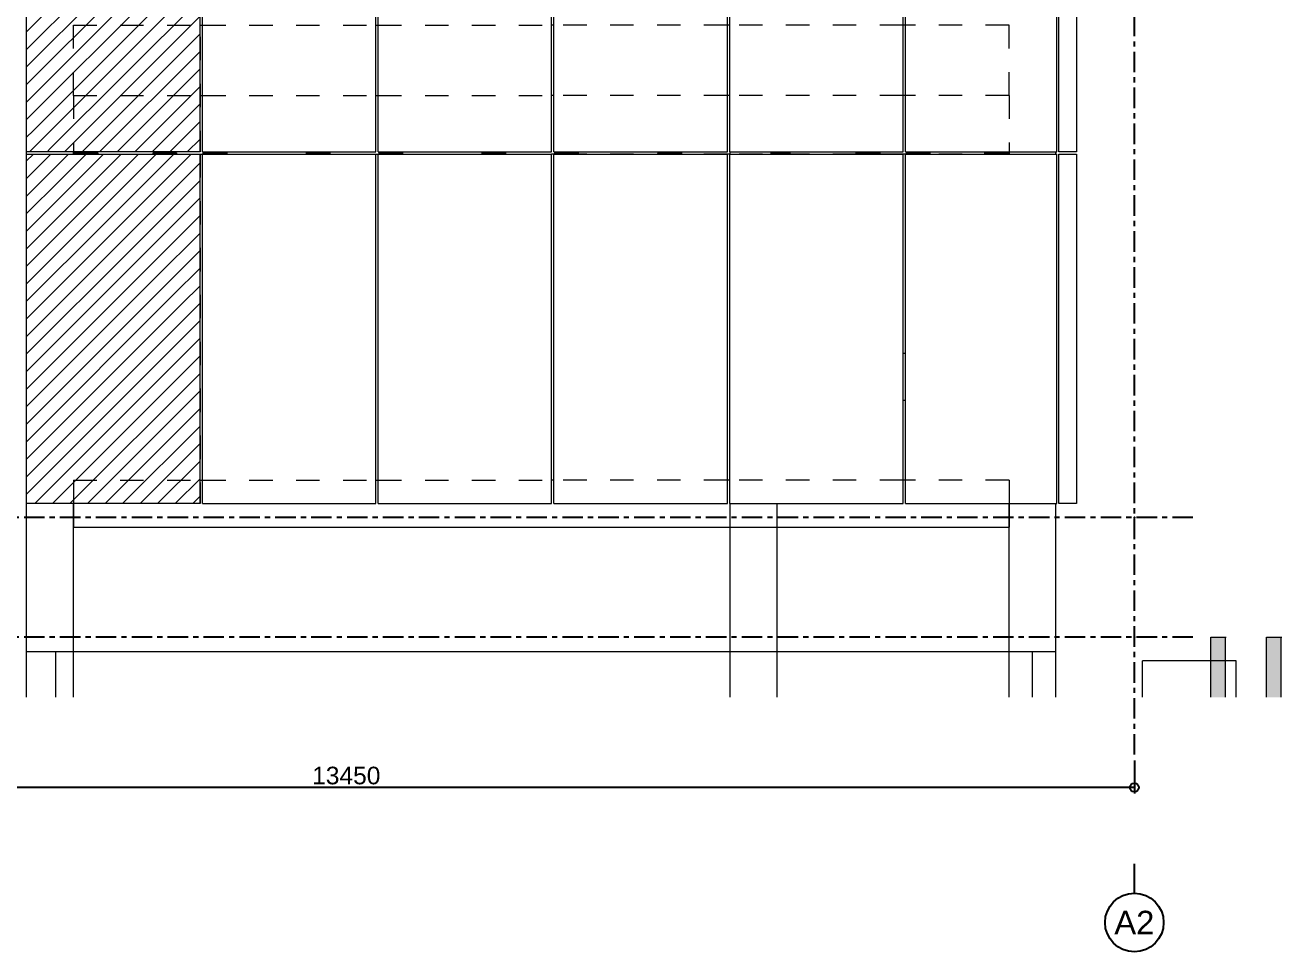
# Model space of a CAD drawing. Header units: millimetres. Extents: x -220592 to 404889, y -217665 to 38245.
# Drawn here: x -84872 to -74148, y -90183 to -82280 of the extents above; entities that cross this region are included whole.
import ezdxf
from ezdxf.enums import TextEntityAlignment as Align

# ---------------------------------------------------------------- set-up
doc = ezdxf.new("R2010")
doc.units = ezdxf.units.MM
for name, pattern in [('CENTER', [50.8, 31.75, -6.35, 6.35, -6.35]), ('TA_GL_000.70000', [1.925, 0.7, -0.175, 0.175, -0.175, 0.7]), ('XKITLINE00', [0]), ('XKITLINE02', [4, 2, -2])]:
    doc.linetypes.add(name, pattern=pattern)
for name, color, linetype in [('000 - 0_HIDE_OBJ_FRAMING_DEF_SUB_1', 7, 'Continuous'), ('000 - 0_SYM_DWG_GRID-BUBBLE_MAIN_COLOR_1', 7, 'Continuous'), ('000 - 0_SYM_DWG_GRIDLINE_MAIN_COLOR_1', 7, 'Continuous'), ('000 - 0_SYM_DWG_GRIDLINE_MAIN_COLOR_251', 7, 'Continuous'), ('000 - GRID', 7, 'CENTER'), ('010 - ASPG_DIMS_OVERALL', 7, 'Continuous')]:
    doc.layers.add(name, color=color, linetype=linetype)
doc.styles.add('ARIAL', font='arial.ttf')
doc.styles.add('FAMELINE_FOR_CKST', font='arial.ttf')
doc.styles.add('TA', font='', dxfattribs={"height": 4.5})
doc.styles.get('TA').set_extended_font_data('Cordia New')
doc.dimstyles.new('FAMELINE-CKST_C-C', dxfattribs={"dimtxt": 0.3, "dimasz": 0.15, "dimexe": 0.1, "dimexo": 0.1, "dimgap": 0.05, "dimtad": 1, "dimzin": 0, "dimdsep": 46, "dimtxsty": 'FAMELINE_FOR_CKST', "dimblk": 'ORIGIN', "dimblk1": 'ORIGIN', "dimblk2": 'ORIGIN', "dimsah": 1, "dimcen": 0.1, "dimdle": 0.1, "dimclrd": 7, "dimclre": 7, "dimclrt": 7, "dimadec": 0, "dimazin": 0, "dimtfac": 1, "dimtix": 1, "dimtmove": 2, "dimatfit": 3, "dimfxl": 1, "dimtolj": 1, "dimtzin": 0, "dimlwd": -1, "dimlwe": -1, "dimarcsym": 0})

# ---------------------------------------------------------------- blocks, each defined once
blk = doc.blocks.new('*A3627')
at = {"layer": '000 - 0_HIDE_OBJ_FRAMING_DEF_SUB_1'}
for points in [[(712.7, -65.11), (712.7, -70.22), (711.45, -70.22), (711.45, -65.11)], [(717.45, -65.11), (717.45, -70.22), (716.2, -70.22), (716.2, -65.11)]]:
    blk.add_hatch(color=7, dxfattribs=at).paths.add_polyline_path(points, flags=17)
blk = doc.blocks.new('*A3687')
at = {"layer": '000 - 0_HIDE_OBJ_FRAMING_DEF_SUB_1', "color": 7, "linetype": 'XKITLINE00', "lineweight": 0}
for p, q in [((622.116738, 36.290055), (610.391934, 48.01486)), ((623.612976, 36.290055), (611.812976, 48.090055)), ((625.109214, 36.290055), (613.309214, 48.090055)), ((625.191934, 37.703574), (614.805452, 48.090055)), ((625.191934, 39.199812), (616.30169, 48.090055)), ((625.191934, 40.696049), (617.797928, 48.090055)), ((625.191934, 42.192287), (619.294166, 48.090055)), ((625.191934, 43.688525), (620.790404, 48.090055)), ((625.191934, 45.184763), (622.286642, 48.090055)), ((625.191934, 46.681001), (623.78288, 48.090055)), ((620.6205, 36.290055), (610.391934, 46.518622)), ((619.124263, 36.290055), (610.391934, 45.022384)), ((617.628025, 36.290055), (610.391934, 43.526146)), ((616.131787, 36.290055), (610.391934, 42.029908)), ((614.635549, 36.290055), (610.391934, 40.53367)), ((613.139311, 36.290055), (610.391934, 39.037432)), ((611.643073, 36.290055), (610.391934, 37.541194)), ((611.557688, 36.090055), (610.391934, 34.924301)), ((613.053926, 36.090055), (610.391934, 33.428063)), ((614.550164, 36.090055), (610.391934, 31.931825)), ((616.046402, 36.090055), (610.391934, 30.435587)), ((617.54264, 36.090055), (610.391934, 28.939349)), ((619.038878, 36.090055), (610.391934, 27.443111)), ((620.535116, 36.090055), (610.391934, 25.946874)), ((622.031354, 36.090055), (610.391934, 24.450636)), ((623.527592, 36.090055), (610.391934, 22.954398)), ((625.02383, 36.090055), (610.391934, 21.45816)), ((625.191934, 34.761922), (610.391934, 19.961922)), ((625.191934, 33.265684), (610.391934, 18.465684)), ((625.191934, 31.769446), (610.391934, 16.969446)), ((625.191934, 30.273208), (610.391934, 15.473208)), ((625.191934, 28.77697), (610.391934, 13.97697)), ((625.191934, 27.280732), (610.391934, 12.480732)), ((625.191934, 25.784494), (610.391934, 10.984494)), ((625.191934, 24.288256), (610.391934, 9.488256)), ((625.191934, 22.792018), (610.391934, 7.992018)), ((625.191934, 21.29578), (610.391934, 6.49578)), ((625.191934, 19.799542), (611.682447, 6.290055)), ((625.191934, 18.303304), (613.178685, 6.290055)), ((625.191934, 16.807066), (614.674923, 6.290055)), ((625.191934, 15.310828), (616.171161, 6.290055)), ((625.191934, 13.81459), (617.667399, 6.290055)), ((625.191934, 12.318353), (619.163637, 6.290055)), ((625.191934, 10.822115), (620.659875, 6.290055)), ((625.191934, 9.325877), (622.156113, 6.290055)), ((625.191934, 7.829639), (623.652351, 6.290055)), ((612.013236, 6.090055), (610.391934, 4.468753)), ((613.509474, 6.090055), (610.391934, 2.972515)), ((615.005712, 6.090055), (610.391934, 1.476277)), ((616.50195, 6.090055), (610.391934, -0.019961)), ((617.998188, 6.090055), (610.391934, -1.516199)), ((619.494426, 6.090055), (610.391934, -3.012437)), ((620.990664, 6.090055), (610.391934, -4.508675)), ((622.486902, 6.090055), (610.391934, -6.004912)), ((623.98314, 6.090055), (610.391934, -7.50115)), ((625.191934, 5.802612), (610.391934, -8.997388)), ((610.516998, 6.090055), (610.400252, 5.973309)), ((625.191934, 4.306374), (610.391934, -10.493626)), ((625.191934, 2.810136), (610.391934, -11.989864)), ((625.191934, 1.313898), (610.391934, -13.486102)), ((625.191934, -0.18234), (610.391934, -14.98234)), ((625.191934, -1.678578), (610.391934, -16.478578)), ((625.191934, -3.174816), (610.391934, -17.974816)), ((625.191934, -4.671054), (610.391934, -19.471054)), ((625.191934, -6.167292), (610.391934, -20.967292)), ((625.191934, -7.66353), (610.941241, -21.914223)), ((625.191934, -9.159768), (611.68936, -22.662342)), ((625.191934, -10.656006), (612.437479, -23.410461)), ((625.191934, -12.152244), (613.634233, -23.709945)), ((625.191934, -13.648482), (615.130471, -23.709945)), ((625.191934, -15.14472), (616.626709, -23.709945)), ((625.191934, -16.640958), (618.122947, -23.709945)), ((625.191934, -18.137196), (619.619185, -23.709945)), ((625.191934, -19.633433), (621.115423, -23.709945)), ((625.191934, -21.129671), (622.611661, -23.709945)), ((610.941241, -21.914223), (610.391934, -22.46353)), ((611.68936, -22.662342), (610.641757, -23.709945)), ((612.437479, -23.410461), (612.137995, -23.709945)), ((625.191934, -22.625909), (624.107899, -23.709945)), ((610.941241, -23.94125), (610.391934, -24.490557)), ((610.972546, -23.909945), (610.941241, -23.94125)), ((612.468784, -23.909945), (611.68936, -24.689369)), ((613.965022, -23.909945), (612.437479, -25.437488)), ((615.46126, -23.909945), (613.185598, -26.185607)), ((616.957498, -23.909945), (613.933717, -26.933726)), ((618.453736, -23.909945), (614.681836, -27.681845)), ((619.949974, -23.909945), (615.429955, -28.429964)), ((621.446212, -23.909945), (616.178074, -29.178082)), ((622.94245, -23.909945), (616.926193, -29.926201)), ((624.438688, -23.909945), (617.674312, -30.67432)), ((625.191934, -24.652936), (618.422431, -31.422439)), ((611.68936, -24.689369), (610.391934, -25.986795)), ((612.437479, -25.437488), (610.391934, -27.483033)), ((613.185598, -26.185607), (610.391934, -28.979271)), ((625.191934, -26.149174), (619.17055, -32.170558)), ((613.933717, -26.933726), (610.391934, -30.475509)), ((614.681836, -27.681845), (610.391934, -31.971747)), ((625.191934, -27.645412), (619.918669, -32.918677)), ((615.429955, -28.429964), (610.391934, -33.467985)), ((616.178074, -29.178082), (610.391934, -34.964223)), ((616.926193, -29.926201), (610.391934, -36.460461)), ((625.191934, -29.14165), (620.666788, -33.666796)), ((617.674312, -30.67432), (610.391934, -37.956698)), ((625.191934, -30.637888), (621.414907, -34.414915)), ((618.422431, -31.422439), (610.391934, -39.452936)), ((619.17055, -32.170558), (610.391934, -40.949174)), ((625.191934, -32.134126), (622.163026, -35.163034)), ((619.918669, -32.918677), (610.391934, -42.445412)), ((620.666788, -33.666796), (610.391934, -43.94165)), ((625.191934, -33.630364), (622.911145, -35.911153)), ((621.414907, -34.414915), (610.391934, -45.437888)), ((622.163026, -35.163034), (610.391934, -46.934126)), ((625.191934, -35.126602), (623.659264, -36.659272)), ((622.911145, -35.911153), (610.391934, -48.430364)), ((623.659264, -36.659272), (610.391934, -49.926602)), ((624.407383, -37.407391), (610.391934, -51.42284)), ((625.191934, -36.62284), (624.407383, -37.407391)), ((625.155502, -38.15551), (610.391934, -52.919078)), ((625.191934, -38.119078), (625.155502, -38.15551)), ((625.191934, -39.615316), (611.097305, -53.709945)), ((625.191934, -41.111554), (612.593543, -53.709945)), ((625.191934, -42.607792), (614.089781, -53.709945)), ((625.191934, -44.10403), (615.586019, -53.709945)), ((625.191934, -45.600268), (617.082257, -53.709945)), ((625.191934, -47.096506), (618.578495, -53.709945)), ((625.191934, -48.592744), (620.074733, -53.709945)), ((625.191934, -50.088982), (621.570971, -53.709945)), ((625.191934, -51.58522), (623.067209, -53.709945)), ((625.191934, -53.081457), (624.563447, -53.709945))]:
    blk.add_line(p, q, dxfattribs=at)
blk = doc.blocks.new('*A5018')
at = {"layer": '000 - 0_HIDE_OBJ_FRAMING_DEF_SUB_1', "color": 7, "linetype": 'XKITLINE00', "lineweight": 0}
for p, q in [((625.391934, 36.290055), (625.391934, 48.090055)), ((625.391934, 48.090055), (640.191934, 48.090055)), ((640.191934, 36.290055), (640.191934, 48.090055)), ((625.391934, 36.290055), (640.191934, 36.290055)), ((625.391934, 6.290055), (625.391934, 36.090055)), ((625.391934, 36.090055), (640.191934, 36.090055)), ((640.191934, 6.290055), (640.191934, 36.090055)), ((625.391934, 6.290055), (640.191934, 6.290055)), ((625.391934, -23.709945), (625.391934, 6.090055)), ((625.391934, 6.090055), (640.191934, 6.090055)), ((640.191934, -23.709945), (640.191934, 6.090055)), ((625.391934, -23.709945), (640.191934, -23.709945)), ((625.391934, -53.709945), (625.391934, -23.909945)), ((625.391934, -23.909945), (640.191934, -23.909945)), ((640.191934, -53.709945), (640.191934, -23.909945)), ((625.391934, -53.709945), (640.191934, -53.709945))]:
    blk.add_line(p, q, dxfattribs=at)
blk = doc.blocks.new('*A5019')
at = {"layer": '000 - 0_HIDE_OBJ_FRAMING_DEF_SUB_1', "color": 7, "linetype": 'XKITLINE00', "lineweight": 0}
for p, q in [((640.391934, 36.290055), (640.391934, 48.090055)), ((640.391934, 48.090055), (655.191934, 48.090055)), ((655.191934, 36.290055), (655.191934, 48.090055)), ((640.391934, 36.290055), (655.191934, 36.290055)), ((640.391934, 6.290055), (640.391934, 36.090055)), ((640.391934, 36.090055), (655.191934, 36.090055)), ((655.191934, 6.290055), (655.191934, 36.090055)), ((640.391934, 6.290055), (655.191934, 6.290055)), ((640.391934, -23.709945), (640.391934, 6.090055)), ((640.391934, 6.090055), (655.191934, 6.090055)), ((655.191934, -23.709945), (655.191934, 6.090055)), ((640.391934, -23.709945), (655.191934, -23.709945)), ((640.391934, -53.709945), (640.391934, -23.909945)), ((640.391934, -23.909945), (655.191934, -23.909945)), ((655.191934, -53.709945), (655.191934, -23.909945)), ((640.391934, -53.709945), (655.191934, -53.709945))]:
    blk.add_line(p, q, dxfattribs=at)
blk = doc.blocks.new('*A5020')
at = {"layer": '000 - 0_HIDE_OBJ_FRAMING_DEF_SUB_1', "color": 7, "linetype": 'XKITLINE00', "lineweight": 0}
for p, q in [((655.391934, 36.290055), (655.391934, 48.090055)), ((655.391934, 48.090055), (670.191934, 48.090055)), ((670.191934, 36.290055), (670.191934, 48.090055)), ((655.391934, 36.290055), (670.191934, 36.290055)), ((655.391934, 6.290055), (655.391934, 36.090055)), ((655.391934, 36.090055), (670.191934, 36.090055)), ((670.191934, 6.290055), (670.191934, 36.090055)), ((655.391934, 6.290055), (670.191934, 6.290055)), ((655.391934, -23.709945), (655.391934, 6.090055)), ((655.391934, 6.090055), (670.191934, 6.090055)), ((670.191934, -23.709945), (670.191934, 6.090055)), ((655.391934, -23.709945), (670.191934, -23.709945)), ((655.391934, -53.709945), (655.391934, -23.909945)), ((655.391934, -23.909945), (670.191934, -23.909945)), ((670.191934, -53.709945), (670.191934, -23.909945)), ((655.391934, -53.709945), (670.191934, -53.709945))]:
    blk.add_line(p, q, dxfattribs=at)
blk = doc.blocks.new('*A5021')
at = {"layer": '000 - 0_HIDE_OBJ_FRAMING_DEF_SUB_1', "color": 7, "linetype": 'XKITLINE00', "lineweight": 0}
for p, q in [((670.391934, -53.709945), (670.391934, -23.909945)), ((670.391934, -23.909945), (685.191934, -23.909945)), ((685.191934, -53.709945), (685.191934, -23.909945)), ((670.391934, -53.709945), (685.191934, -53.709945))]:
    blk.add_line(p, q, dxfattribs=at)
blk = doc.blocks.new('*A5022')
at = {"layer": '000 - 0_HIDE_OBJ_FRAMING_DEF_SUB_1', "color": 7, "linetype": 'XKITLINE00', "lineweight": 0}
for p, q in [((670.391934, -23.709945), (670.391934, 6.090055)), ((670.391934, 6.090055), (685.191934, 6.090055)), ((685.191934, -23.709945), (685.191934, 6.090055)), ((670.391934, -23.709945), (685.191934, -23.709945))]:
    blk.add_line(p, q, dxfattribs=at)
blk = doc.blocks.new('*A5023')
at = {"layer": '000 - 0_HIDE_OBJ_FRAMING_DEF_SUB_1', "color": 7, "linetype": 'XKITLINE00', "lineweight": 0}
for p, q in [((685.391893, -23.709945), (685.391893, 6.090055)), ((685.391893, 6.090055), (698.291934, 6.090055)), ((698.291934, -23.709945), (698.291934, 6.090055)), ((685.391893, -23.709945), (698.291934, -23.709945))]:
    blk.add_line(p, q, dxfattribs=at)
blk = doc.blocks.new('*A5033')
at = {"layer": '000 - 0_HIDE_OBJ_FRAMING_DEF_SUB_1', "color": 7, "linetype": 'XKITLINE00', "lineweight": 0}
for p, q in [((711.44999, -70.220145), (711.44999, -65.109945)), ((711.44999, -65.109945), (712.758436, -65.109945)), ((712.70008, -70.220145), (712.70008, -65.109945)), ((716.20033, -70.220145), (716.20033, -65.109945)), ((716.20033, -65.109945), (717.508776, -65.109945)), ((717.45042, -70.220145), (717.45042, -65.109945))]:
    blk.add_line(p, q, dxfattribs=at)
blk = doc.blocks.new('*A5034')
at = {"layer": '000 - 0_HIDE_OBJ_FRAMING_DEF_SUB_1', "color": 7, "linetype": 'XKITLINE00', "lineweight": 0}
for p, q in [((685.471933, -23.909945), (685.471933, -23.809945)), ((685.471933, -23.809945), (687.471933, -23.809945)), ((687.471933, -23.809945), (687.471933, -23.909945))]:
    blk.add_line(p, q, dxfattribs=at)
blk = doc.blocks.new('*A5035')
at = {"layer": '000 - 0_HIDE_OBJ_FRAMING_DEF_SUB_1', "color": 7, "linetype": 'XKITLINE00', "lineweight": 0}
for p, q in [((692.171933, -23.909945), (692.171933, -23.809945)), ((692.171933, -23.809945), (694.171933, -23.809945)), ((694.171933, -23.809945), (694.171933, -23.909945))]:
    blk.add_line(p, q, dxfattribs=at)
blk = doc.blocks.new('*A5036')
at = {"layer": '000 - 0_HIDE_OBJ_FRAMING_DEF_SUB_1', "color": 7, "linetype": 'XKITLINE00', "lineweight": 0}
for p, q in [((681.191933, -23.909945), (681.191933, -23.809945)), ((681.191933, -23.809945), (683.191933, -23.809945)), ((683.191933, -23.809945), (683.191933, -23.909945))]:
    blk.add_line(p, q, dxfattribs=at)
blk = doc.blocks.new('*A5037')
at = {"layer": '000 - 0_HIDE_OBJ_FRAMING_DEF_SUB_1', "color": 7, "linetype": 'XKITLINE00', "lineweight": 0}
for p, q in [((673.931933, -23.909945), (673.931933, -23.809945)), ((673.931933, -23.809945), (675.531933, -23.809945)), ((675.531933, -23.809945), (675.531933, -23.909945))]:
    blk.add_line(p, q, dxfattribs=at)
blk = doc.blocks.new('*A5038')
at = {"layer": '000 - 0_HIDE_OBJ_FRAMING_DEF_SUB_1', "color": 7, "linetype": 'XKITLINE00', "lineweight": 0}
for p, q in [((664.271933, -23.909945), (664.271933, -23.809945)), ((664.271933, -23.809945), (666.271933, -23.809945)), ((666.271933, -23.809945), (666.271933, -23.909945))]:
    blk.add_line(p, q, dxfattribs=at)
blk = doc.blocks.new('*A5039')
at = {"layer": '000 - 0_HIDE_OBJ_FRAMING_DEF_SUB_1', "color": 7, "linetype": 'XKITLINE00', "lineweight": 0}
for p, q in [((655.471933, -23.909945), (655.471933, -23.809945)), ((655.471933, -23.809945), (657.471933, -23.809945)), ((657.471933, -23.809945), (657.471933, -23.909945))]:
    blk.add_line(p, q, dxfattribs=at)
blk = doc.blocks.new('*A5040')
at = {"layer": '000 - 0_HIDE_OBJ_FRAMING_DEF_SUB_1', "color": 7, "linetype": 'XKITLINE00', "lineweight": 0}
for p, q in [((649.271933, -23.909945), (649.271933, -23.809945)), ((649.271933, -23.809945), (651.271933, -23.809945)), ((651.271933, -23.809945), (651.271933, -23.909945))]:
    blk.add_line(p, q, dxfattribs=at)
blk = doc.blocks.new('*A5041')
at = {"layer": '000 - 0_HIDE_OBJ_FRAMING_DEF_SUB_1', "color": 7, "linetype": 'XKITLINE00', "lineweight": 0}
for p, q in [((640.471933, -23.909945), (640.471933, -23.809945)), ((640.471933, -23.809945), (642.471933, -23.809945)), ((642.471933, -23.809945), (642.471933, -23.909945))]:
    blk.add_line(p, q, dxfattribs=at)
blk = doc.blocks.new('*A5042')
at = {"layer": '000 - 0_HIDE_OBJ_FRAMING_DEF_SUB_1', "color": 7, "linetype": 'XKITLINE00', "lineweight": 0}
for p, q in [((634.271933, -23.909945), (634.271933, -23.809945)), ((634.271933, -23.809945), (636.271933, -23.809945)), ((636.271933, -23.809945), (636.271933, -23.909945))]:
    blk.add_line(p, q, dxfattribs=at)
blk = doc.blocks.new('*A5043')
at = {"layer": '000 - 0_HIDE_OBJ_FRAMING_DEF_SUB_1', "color": 7, "linetype": 'XKITLINE00', "lineweight": 0}
for p, q in [((625.471933, -23.909945), (625.471933, -23.809945)), ((625.471933, -23.809945), (627.471933, -23.809945)), ((627.471933, -23.809945), (627.471933, -23.909945))]:
    blk.add_line(p, q, dxfattribs=at)
blk = doc.blocks.new('*A5044')
at = {"layer": '000 - 0_HIDE_OBJ_FRAMING_DEF_SUB_1', "color": 7, "linetype": 'XKITLINE00', "lineweight": 0}
for p, q in [((621.191933, -23.909945), (621.191933, -23.809945)), ((621.191933, -23.809945), (623.191933, -23.809945)), ((623.191933, -23.809945), (623.191933, -23.909945))]:
    blk.add_line(p, q, dxfattribs=at)
blk = doc.blocks.new('*A5045')
at = {"layer": '000 - 0_HIDE_OBJ_FRAMING_DEF_SUB_1', "color": 7, "linetype": 'XKITLINE00', "lineweight": 0}
for p, q in [((614.471933, -23.909945), (614.471933, -23.809945)), ((614.471933, -23.809945), (616.471933, -23.809945)), ((616.471933, -23.809945), (616.471933, -23.909945))]:
    blk.add_line(p, q, dxfattribs=at)
blk = doc.blocks.new('*A5054')
at = {"layer": '000 - 0_HIDE_OBJ_FRAMING_DEF_SUB_1', "color": 7, "linetype": 'XKITLINE00', "lineweight": 0}
for p, q in [((713.621894, -67.109945), (705.621892, -67.109945)), ((705.621894, -70.220145), (705.621894, -67.109945)), ((713.621894, -70.220145), (713.621894, -67.109945))]:
    blk.add_line(p, q, dxfattribs=at)
blk = doc.blocks.new('*A5055')
at = {"layer": '000 - 0_HIDE_OBJ_FRAMING_DEF_SUB_1', "color": 7, "linetype": 'XKITLINE00', "lineweight": 0}
for p, q in [((610.391892, -70.220145), (610.391892, -66.309945)), ((610.391892, -66.309945), (612.891892, -66.309945)), ((612.891892, -70.220145), (612.891892, -66.309945))]:
    blk.add_line(p, q, dxfattribs=at)
blk = doc.blocks.new('*A5056')
at = {"layer": '000 - 0_HIDE_OBJ_FRAMING_DEF_SUB_1', "color": 7, "linetype": 'XKITLINE00', "lineweight": 0}
for p, q in [((674.431892, -70.220145), (674.431892, -66.309945)), ((674.431892, -66.309945), (696.231892, -66.309945)), ((696.231892, -70.220145), (696.231892, -66.309945))]:
    blk.add_line(p, q, dxfattribs=at)
blk = doc.blocks.new('*A5057')
at = {"layer": '000 - 0_HIDE_OBJ_FRAMING_DEF_SUB_1', "color": 7, "linetype": 'XKITLINE00', "lineweight": 0}
for p, q in [((696.231892, -70.220145), (696.231892, -66.309945)), ((696.231892, -66.309945), (698.231892, -66.309945)), ((698.231892, -70.220145), (698.231892, -66.309945))]:
    blk.add_line(p, q, dxfattribs=at)
blk = doc.blocks.new('*A5058')
at = {"layer": '000 - 0_HIDE_OBJ_FRAMING_DEF_SUB_1', "color": 7, "linetype": 'XKITLINE00', "lineweight": 0}
for p, q in [((612.891892, -70.220145), (612.891892, -66.309945)), ((612.891892, -66.309945), (674.431892, -66.309945)), ((674.431892, -70.220145), (674.431892, -66.309945))]:
    blk.add_line(p, q, dxfattribs=at)
blk = doc.blocks.new('*A5062')
at = {"layer": '000 - 0_HIDE_OBJ_FRAMING_DEF_SUB_1', "color": 7, "linetype": 'XKITLINE00', "lineweight": 0}
for p, q in [((694.231892, -23.909945), (694.231892, -23.709945)), ((698.231892, -23.909945), (698.231892, -23.709945)), ((694.231892, -70.220145), (694.231892, -53.709945)), ((698.231892, -70.220145), (698.231892, -53.709945))]:
    blk.add_line(p, q, dxfattribs=at)
blk = doc.blocks.new('*A5063')
at = {"layer": '000 - 0_HIDE_OBJ_FRAMING_DEF_SUB_1', "color": 7, "linetype": 'XKITLINE00', "lineweight": 0}
for p, q in [((670.431892, -23.909945), (670.431892, -23.709945)), ((674.431892, -23.909945), (674.431892, -23.709945)), ((670.431892, -70.220145), (670.431892, -53.709945)), ((674.431892, -70.220145), (674.431892, -53.709945))]:
    blk.add_line(p, q, dxfattribs=at)
blk = doc.blocks.new('*A5064')
at = {"layer": '000 - 0_HIDE_OBJ_FRAMING_DEF_SUB_1', "color": 7, "linetype": 'XKITLINE00', "lineweight": 0}
for p, q in [((610.391892, 36.090055), (610.391892, 36.290055)), ((614.391892, 36.090055), (614.391892, 36.290055)), ((610.391892, 6.090055), (610.391892, 6.290055)), ((614.391892, 6.090055), (614.391892, 6.290055)), ((610.391892, -23.909945), (610.391892, -23.709945)), ((614.391892, -23.909945), (614.391892, -23.709945)), ((610.391892, -70.220145), (610.391892, -53.709945)), ((614.391892, -70.220145), (614.391892, -53.709945))]:
    blk.add_line(p, q, dxfattribs=at)
blk = doc.blocks.new('*A5065')
at = {"layer": '000 - 0_HIDE_OBJ_FRAMING_DEF_SUB_1', "color": 7, "linetype": 'XKITLINE02', "lineweight": 0}
for p, q in [((614.380833, -18.909945), (625.191934, -18.909945)), ((614.380833, -18.909945), (614.380833, -23.709945)), ((625.391934, -18.909945), (640.191934, -18.909945)), ((640.391934, -18.909945), (655.191934, -18.909945)), ((670.191934, -18.909945), (655.391934, -18.909945)), ((685.191934, -18.909945), (670.391934, -18.909945)), ((694.231918, -18.909945), (685.391893, -18.909945)), ((694.231918, -18.909945), (694.231918, -23.709945)), ((614.380833, -23.909945), (625.191934, -23.909945)), ((625.391934, -23.909945), (640.191934, -23.909945)), ((640.391934, -23.909945), (655.191934, -23.909945)), ((670.191934, -23.909945), (655.391934, -23.909945)), ((685.191934, -23.909945), (670.391934, -23.909945)), ((694.231918, -23.909945), (685.391893, -23.909945))]:
    blk.add_line(p, q, dxfattribs=at)
at = {"layer": '000 - 0_HIDE_OBJ_FRAMING_DEF_SUB_1', "color": 7, "linetype": 'XKITLINE00', "lineweight": 0}
for p, q in [((625.191934, -18.909945), (625.391934, -18.909945)), ((640.191934, -18.909945), (640.391934, -18.909945)), ((655.391934, -18.909945), (655.191934, -18.909945)), ((670.391934, -18.909945), (670.191934, -18.909945)), ((685.391893, -18.909945), (685.191934, -18.909945)), ((614.380833, -23.709945), (614.380833, -23.909945)), ((625.191934, -23.909945), (625.391934, -23.909945)), ((640.191934, -23.909945), (640.391934, -23.909945)), ((655.391934, -23.909945), (655.191934, -23.909945)), ((670.391934, -23.909945), (670.191934, -23.909945)), ((685.391893, -23.909945), (685.191934, -23.909945)), ((694.231918, -23.709945), (694.231918, -23.909945))]:
    blk.add_line(p, q, dxfattribs=at)
blk = doc.blocks.new('*A5066')
at = {"layer": '000 - 0_HIDE_OBJ_FRAMING_DEF_SUB_1', "color": 7, "linetype": 'XKITLINE02', "lineweight": 0}
for p, q in [((614.380834, -12.909945), (625.191934, -12.909945)), ((614.380834, -18.909945), (614.380834, -12.909945)), ((625.391934, -12.909945), (640.191934, -12.909945)), ((640.391934, -12.909945), (655.191934, -12.909945)), ((670.191934, -12.909945), (655.391934, -12.909945)), ((685.191934, -12.909945), (670.391934, -12.909945)), ((694.231892, -12.909945), (685.391893, -12.909945)), ((694.231892, -18.909945), (694.231892, -12.909945)), ((614.380834, -18.909945), (625.191934, -18.909945)), ((625.391934, -18.909945), (640.191934, -18.909945)), ((640.391934, -18.909945), (655.191934, -18.909945)), ((670.191934, -18.909945), (655.391934, -18.909945)), ((685.191934, -18.909945), (670.391934, -18.909945)), ((694.231892, -18.909945), (685.391893, -18.909945))]:
    blk.add_line(p, q, dxfattribs=at)
at = {"layer": '000 - 0_HIDE_OBJ_FRAMING_DEF_SUB_1', "color": 7, "linetype": 'XKITLINE00', "lineweight": 0}
for p, q in [((625.191934, -12.909945), (625.391934, -12.909945)), ((640.191934, -12.909945), (640.391934, -12.909945)), ((655.391934, -12.909945), (655.191934, -12.909945)), ((670.391934, -12.909945), (670.191934, -12.909945)), ((685.391893, -12.909945), (685.191934, -12.909945)), ((625.191934, -18.909945), (625.391934, -18.909945)), ((640.191934, -18.909945), (640.391934, -18.909945)), ((655.391934, -18.909945), (655.191934, -18.909945)), ((670.391934, -18.909945), (670.191934, -18.909945)), ((685.391893, -18.909945), (685.191934, -18.909945))]:
    blk.add_line(p, q, dxfattribs=at)
blk = doc.blocks.new('*A5067')
at = {"layer": '000 - 0_HIDE_OBJ_FRAMING_DEF_SUB_1', "color": 7, "linetype": 'XKITLINE02', "lineweight": 0}
for p, q in [((614.380833, -51.709945), (625.191934, -51.709945)), ((614.380833, -51.709945), (614.380833, -53.709945)), ((625.391934, -51.709945), (640.191934, -51.709945)), ((640.391934, -51.709945), (655.191934, -51.709945)), ((670.191934, -51.709945), (655.391934, -51.709945)), ((685.191934, -51.709945), (670.391934, -51.709945)), ((694.231918, -51.709945), (685.391893, -51.709945)), ((694.231918, -51.709945), (694.231918, -53.709945))]:
    blk.add_line(p, q, dxfattribs=at)
at = {"layer": '000 - 0_HIDE_OBJ_FRAMING_DEF_SUB_1', "color": 7, "linetype": 'XKITLINE00', "lineweight": 0}
for p, q in [((625.191934, -51.709945), (625.391934, -51.709945)), ((640.191934, -51.709945), (640.391934, -51.709945)), ((655.391934, -51.709945), (655.191934, -51.709945)), ((670.391934, -51.709945), (670.191934, -51.709945)), ((685.391893, -51.709945), (685.191934, -51.709945)), ((614.380833, -53.709945), (614.380833, -55.709945)), ((694.231918, -53.709945), (694.231918, -55.709945)), ((614.380833, -55.709945), (694.231918, -55.709945))]:
    blk.add_line(p, q, dxfattribs=at)
blk = doc.blocks.new('*A5068')
at = {"layer": '000 - 0_HIDE_OBJ_FRAMING_DEF_SUB_1', "color": 7, "linetype": 'XKITLINE00', "lineweight": 0}
for p, q in [((698.471893, 36.290055), (698.471893, 48.090055)), ((698.471893, 48.090055), (699.971893, 48.090055)), ((699.971893, 48.090055), (699.971893, 36.290055)), ((699.971893, 36.290055), (698.471893, 36.290055)), ((698.471893, 6.290055), (698.471893, 36.090055)), ((698.471893, 36.090055), (699.971893, 36.090055)), ((699.971893, 36.090055), (699.971893, 6.290055)), ((699.971893, 6.290055), (698.471893, 6.290055)), ((698.471893, -23.709945), (698.471893, 6.090055)), ((698.471893, 6.090055), (699.971893, 6.090055)), ((699.971893, 6.090055), (699.971893, -23.709945)), ((699.971893, -23.709945), (698.471893, -23.709945)), ((698.471893, -53.709945), (698.471893, -23.909945)), ((698.471893, -23.909945), (699.971893, -23.909945)), ((699.971893, -23.909945), (699.971893, -53.709945)), ((699.971893, -53.709945), (698.471893, -53.709945))]:
    blk.add_line(p, q, dxfattribs=at)
blk = doc.blocks.new('*A5070')
at = {"layer": '000 - 0_HIDE_OBJ_FRAMING_DEF_SUB_1', "color": 7, "linetype": 'XKITLINE02', "lineweight": 0}
for p, q in [((610.391933, 36.290055), (610.391933, 48.090055)), ((625.191933, 48.090055), (625.191933, 36.290055)), ((610.391933, 6.290055), (610.391933, 36.090055)), ((625.191933, 36.090055), (625.191933, 6.290055)), ((610.391933, -23.709945), (610.391933, 6.090055)), ((625.191933, 6.090055), (625.191933, -23.709945)), ((610.391933, -53.709945), (610.391933, -23.909945)), ((625.191933, -23.909945), (625.191933, -53.709945))]:
    blk.add_line(p, q, dxfattribs=at)
at = {"layer": '000 - 0_HIDE_OBJ_FRAMING_DEF_SUB_1', "color": 7, "linetype": 'XKITLINE00', "lineweight": 0}
for p, q in [((610.391934, 48.090055), (625.191934, 48.090055)), ((610.391934, 36.290055), (610.391934, 48.090055)), ((625.191934, 36.290055), (625.191934, 48.090055)), ((625.191934, 36.290055), (610.391934, 36.290055)), ((610.391934, 36.090055), (625.191934, 36.090055)), ((610.391934, 6.290055), (610.391934, 36.090055)), ((625.191934, 6.290055), (625.191934, 36.090055)), ((625.191934, 6.290055), (610.391934, 6.290055)), ((610.391934, 6.090055), (625.191934, 6.090055)), ((610.391934, -23.709945), (610.391934, 6.090055)), ((625.191934, -23.709945), (625.191934, 6.090055)), ((625.191934, -23.709945), (610.391934, -23.709945)), ((610.391934, -23.909945), (625.191934, -23.909945)), ((610.391934, -53.709945), (610.391934, -23.909945)), ((625.191934, -53.709945), (625.191934, -23.909945)), ((625.191934, -53.709945), (610.391934, -53.709945))]:
    blk.add_line(p, q, dxfattribs=at)
blk = doc.blocks.new('*A5071')
at = {"layer": '000 - 0_HIDE_OBJ_FRAMING_DEF_SUB_1', "color": 7, "linetype": 'XKITLINE00', "lineweight": 0}
for p, q in [((685.191934, -40.889944), (685.391893, -40.889944)), ((685.191934, -44.889944), (685.391893, -44.889944))]:
    blk.add_line(p, q, dxfattribs=at)
blk = doc.blocks.new('*A5083')
at = {"layer": '000 - 0_HIDE_OBJ_FRAMING_DEF_SUB_1', "color": 7, "linetype": 'XKITLINE00', "lineweight": 0}
for p, q in [((685.391893, -53.709945), (685.391893, -23.909945)), ((685.391893, -23.909945), (698.291934, -23.909945)), ((698.291934, -53.709945), (698.291934, -23.909945)), ((685.391893, -53.709945), (698.291934, -53.709945))]:
    blk.add_line(p, q, dxfattribs=at)
blk = doc.blocks.new('*U28557')
at = {"layer": '000 - 0_SYM_DWG_GRIDLINE_MAIN_COLOR_1', "color": 7}
blk.add_line((43.65, 0), (38.65, 0), dxfattribs=at)
blk.add_circle((48.65, 0), 5, dxfattribs=at)
at = {"layer": '000 - 0_SYM_DWG_GRIDLINE_MAIN_COLOR_251', "color": 7, "linetype": 'ByBlock', "ltscale": 5}
blk.add_line((20, 0), (-256.4, 0), dxfattribs=at)
at = {"layer": '000 - 0_SYM_DWG_GRIDLINE_MAIN_COLOR_251', "color": 7}
for p in [(-236.4, 0), (0, 0)]:
    blk.add_point(p, dxfattribs=at)
at = {"color": 7, "style": 'TA', "flags": 1}
blk.add_attdef('LOCATION', (6, -6), '', height=4.5, rotation=270, dxfattribs=at)
at = {"layer": '000 - 0_SYM_DWG_GRID-BUBBLE_MAIN_COLOR_1', "color": 7, "style": 'ARIAL'}
blk.add_attdef('GRID-HEAD', text='', height=4, rotation=90, dxfattribs=at).set_placement((48.65, 0), align=Align.MIDDLE_CENTER)
blk = doc.blocks.new('*U28553')
at = {"layer": '000 - 0_SYM_DWG_GRIDLINE_MAIN_COLOR_251', "color": 7, "linetype": 'ByBlock', "ltscale": 5}
blk.add_line((10, 0), (-279, 0), dxfattribs=at)
at = {"layer": '000 - 0_SYM_DWG_GRIDLINE_MAIN_COLOR_251', "color": 7}
blk.add_point((0, 0), dxfattribs=at)
at = {"color": 7, "style": 'TA', "flags": 1}
blk.add_attdef('LOCATION', (6, -6), '', height=4.5, rotation=270, dxfattribs=at)
at = {"layer": '000 - 0_SYM_DWG_GRID-BUBBLE_MAIN_COLOR_1', "color": 7, "style": 'ARIAL'}
for tag, p in [('LEVEL_3', (-5, -3)), ('LEVEL_2', (-5, -9)), ('LEVEL_1', (-5, -15))]:
    blk.add_attdef(tag, p, '', height=4, rotation=180, dxfattribs=at)
blk = doc.blocks.new('_Origin')
at = {"color": 7, "linetype": 'ByBlock', "lineweight": -2}
blk.add_line((0, 0), (-1, 0), dxfattribs=at)
blk.add_circle((0, 0), 0.5, dxfattribs=at)
blk = doc.blocks.new('*D28795')
at = {"layer": '010 - ASPG_DIMS_OVERALL', "color": 7, "transparency": 16777216}
for p, q in [((-13450, -12370), (-13450, -12651)), ((0, -12370), (0, -12651)), ((-75, -12601), (-13375, -12601))]:
    blk.add_line(p, q, dxfattribs=at)
at = {"layer": 'Defpoints', "color": 7, "transparency": 16777216}
for p in [(-13450, -12320), (0, -12320), (-13450, -12601)]:
    blk.add_point(p, dxfattribs=at)
at = {"layer": '010 - ASPG_DIMS_OVERALL', "color": 7, "transparency": 16777216, "xscale": 75, "yscale": 75, "zscale": 75, "rotation": 180}
blk.add_blockref('_Origin', (-13450, -12601), dxfattribs=at)
at = {"layer": '010 - ASPG_DIMS_OVERALL', "color": 7, "transparency": 16777216, "xscale": 75, "yscale": 75, "zscale": 75}
blk.add_blockref('_Origin', (0, -12601), dxfattribs=at)
at = {"layer": '010 - ASPG_DIMS_OVERALL', "color": 7, "transparency": 16777216, "insert": (-6725, -12500), "char_height": 150, "attachment_point": 5, "style": 'FAMELINE_FOR_CKST'}
blk.add_mtext('\\A1;13450', dxfattribs=at)
blk = doc.blocks.new('A$C6642fbbe')
at = {"layer": '000 - GRID', "color": 7, "linetype": 'TA_GL_000.70000', "xscale": 50, "yscale": 50, "zscale": 50, "rotation": 270}
blk.add_blockref('*U28557', (0, -11320), dxfattribs=at).add_auto_attribs({'GRID-HEAD': 'A2'})
at = {"layer": '000 - GRID', "color": 7, "linetype": 'TA_GL_000.70000', "xscale": -50, "yscale": 50, "zscale": 50, "rotation": 180}
for p in [(0, -10300), (0, -11320)]:
    blk.add_blockref('*U28553', p, dxfattribs=at)
at = {"layer": '010 - ASPG_DIMS_OVERALL', "color": 7}
dim = blk.add_linear_dim(base=(-13450, -12601.2), p1=(0, -12320), p2=(-13450, -12320), dimstyle='FAMELINE-CKST_C-C', override={"dimscale": 500, "dimdec": 0, "dimlfac": 1, "dimclrd": 7, "dimclre": 7, "dimclrt": 7}, dxfattribs=at)
dim.commit()
dim.dimension.update_dxf_attribs({"geometry": '*D28795', "text_midpoint": (-6725, -12499.6)})

msp = doc.modelspace()

# ---------------------------------------------------------------- block references
at = {"color": 7, "lineweight": 0, "xscale": 100, "yscale": 100, "zscale": 100}
for name in ['*A5070', '*A3687', '*A5018', '*A5019', '*A5020', '*A5068', '*A5064', '*A5022', '*A5023', '*A5066', '*A5065', '*A5045', '*A5044', '*A5043', '*A5042', '*A5041', '*A5040', '*A5039', '*A5038', '*A5021', '*A5063', '*A5037', '*A5036', '*A5083', '*A5034', '*A5035', '*A5062', '*A5071', '*A5067', '*A5033', '*A3627', '*A5055', '*A5058', '*A5056', '*A5057', '*A5054']:
    msp.add_blockref(name, (-145899.0946, -80989.037), dxfattribs=at)
at = {"layer": 'Defpoints', "color": 7}
msp.add_blockref('A$C6642fbbe', (-75406.9053, -76180.0315), dxfattribs=at)

doc.saveas('drawing.dxf')
